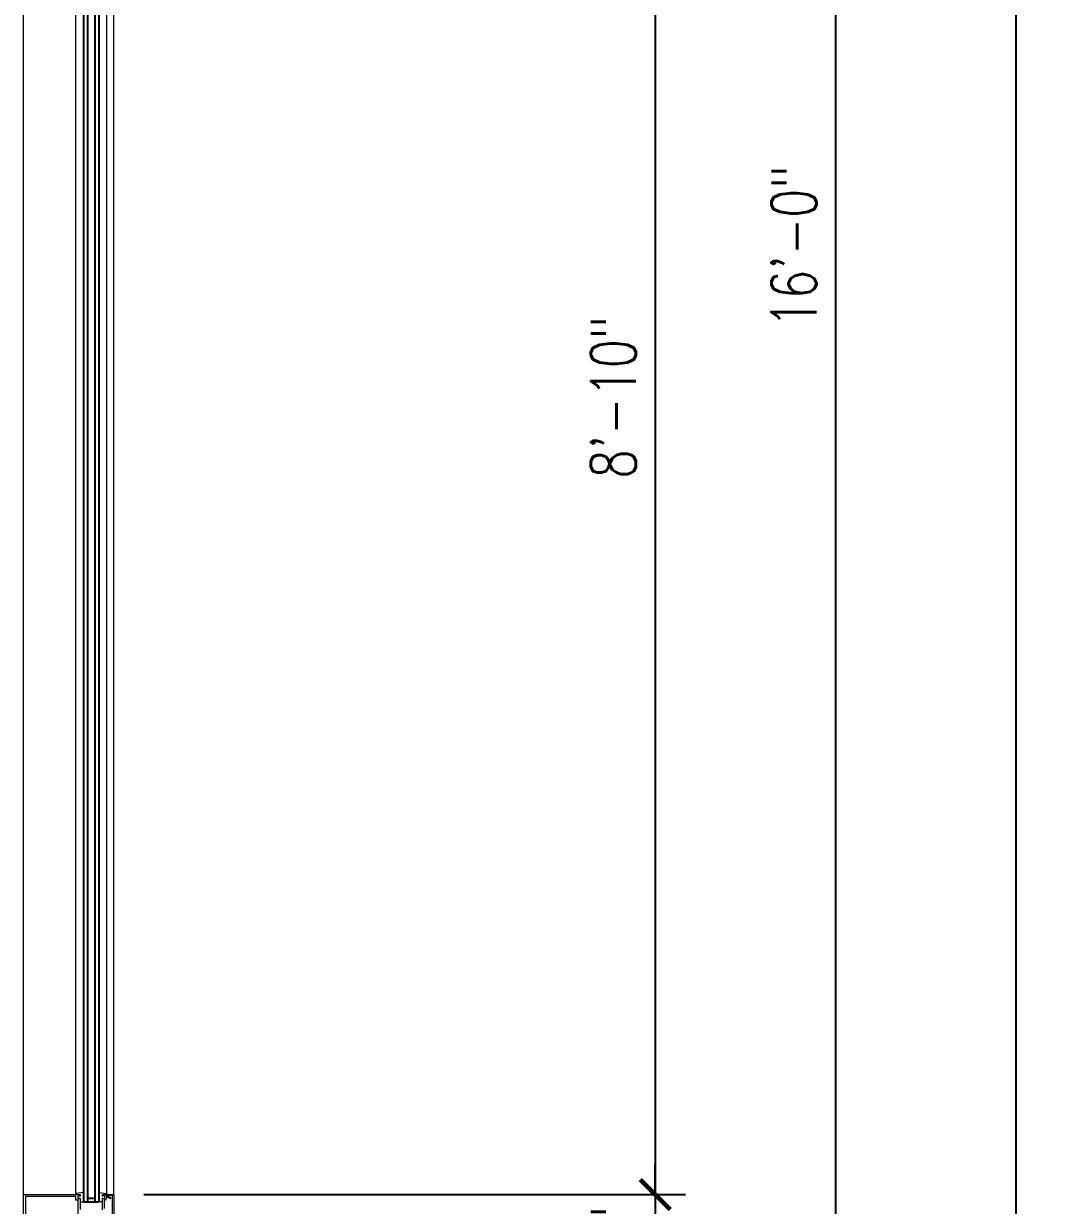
# Model space of a CAD drawing. Header units: inches. Extents: x 3850 to 5846, y -3 to 909.
# Drawn here: x 4372.1 to 4440.1, y 89.3 to 167.8 of the extents above; entities that cross this region are included whole.
import ezdxf

# ---------------------------------------------------------------- set-up
doc = ezdxf.new("R2010")
doc.units = ezdxf.units.IN
doc.header["$LTSCALE"] = 0.5
doc.header["$MEASUREMENT"] = 0
doc.layers.get('0').update_dxf_attribs({"lineweight": 18})
doc.layers.get('Defpoints').update_dxf_attribs({"color": 140, "lineweight": 18})
for name, color, linetype, lineweight in [('A-Anno-Dims', 211, 'Continuous', 18), ('A-Detl-Fine', 90, 'Continuous', 18), ('A-Detl-Medm', 31, 'Continuous', 25), ('A-Detl-Thin', 150, 'Continuous', 18), ('A-Detl-Wide', 213, 'Continuous', 50)]:
    doc.layers.add(name, color=color, linetype=linetype, lineweight=lineweight)
doc.styles.add('Arch-Dim', font='romans.shx', dxfattribs={"width": 0.75})
doc.dimstyles.new('Aec-Arch-I-96', dxfattribs={"dimscale": 96, "dimtxt": 0.09375, "dimasz": 0.0625, "dimexe": 0.0625, "dimexo": 0.0625, "dimgap": 0.03125, "dimtad": 1, "dimdec": 4, "dimzin": 3, "dimdsep": 46, "dimlunit": 4, "dimtxsty": 'Arch-Dim', "dimblk": 'ARCHTICK', "dimcen": 0.09375, "dimazin": 2, "dimtfac": 0.75, "dimtdec": 4, "dimtix": 1, "dimtmove": 2, "dimatfit": 2, "dimfxl": 1, "dimtolj": 1, "dimtzin": 0, "dimarcsym": 0})

# ---------------------------------------------------------------- blocks, each defined once
blk = doc.blocks.new('_ArchTick')
at = {"color": 0, "linetype": 'ByBlock', "const_width": 0.15}
blk.add_lwpolyline([(-0.5, -0.5), (0.5, 0.5)], dxfattribs=at)
blk = doc.blocks.new('*D109')
at = {"layer": 'A-Anno-Dims', "color": 0, "lineweight": -2, "transparency": 16777216}
for p, q in [((4380.12, 249.002), (4428.12, 249.002)), ((4426.12, 57), (4426.12, 249.002)), ((4380.12, 57), (4428.12, 57))]:
    blk.add_line(p, q, dxfattribs=at)
at = {"layer": 'Defpoints', "color": 0, "transparency": 16777216}
for p in [(4378.12, 249.002), (4426.12, 249.002), (4378.12, 57)]:
    blk.add_point(p, dxfattribs=at)
at = {"layer": 'A-Anno-Dims', "color": 0, "lineweight": -2, "transparency": 16777216, "xscale": 2, "yscale": 2, "zscale": 2}
for p, rotation in [((4426.12, 249.002), 90), ((4426.12, 57), 270)]:
    blk.add_blockref('_ArchTick', p, dxfattribs=dict(at, rotation=rotation))
at = {"layer": 'A-Anno-Dims', "color": 0, "transparency": 16777216, "insert": (4423.335, 153.001), "char_height": 3, "attachment_point": 5, "rotation": 90, "style": 'Arch-Dim'}
blk.add_mtext('\\A1;16\'-0"', dxfattribs=at)
blk = doc.blocks.new('*D114')
at = {"layer": 'A-Anno-Dims', "color": 0, "lineweight": -2, "transparency": 16777216}
for p, q in [((4380.12, 810.25), (4440.12, 810.25)), ((4438.12, 57), (4438.12, 810.25)), ((4380.12, 57), (4440.12, 57))]:
    blk.add_line(p, q, dxfattribs=at)
at = {"layer": 'Defpoints', "color": 0, "transparency": 16777216}
for p in [(4378.12, 810.25), (4438.12, 810.25), (4378.12, 57)]:
    blk.add_point(p, dxfattribs=at)
at = {"layer": 'A-Anno-Dims', "color": 0, "lineweight": -2, "transparency": 16777216, "xscale": 2, "yscale": 2, "zscale": 2}
for p, rotation in [((4438.12, 810.25), 90), ((4438.12, 57), 270)]:
    blk.add_blockref('_ArchTick', p, dxfattribs=dict(at, rotation=rotation))
at = {"layer": 'A-Anno-Dims', "color": 0, "transparency": 16777216, "insert": (4434.495, 433.625), "char_height": 3, "attachment_point": 5, "rotation": 90, "style": 'Arch-Dim'}
blk.add_mtext('\\A1;62\'-9{\\H0.750000x;\\S1/4;}"', dxfattribs=at)
blk = doc.blocks.new('*D147')
at = {"layer": 'A-Detl-Wide', "color": 0, "lineweight": -2, "transparency": 16777216}
for p, q in [((4380.12, 195.999), (4416.12, 195.999)), ((4414.12, 195.999), (4414.12, 90)), ((4380.12, 90), (4416.12, 90))]:
    blk.add_line(p, q, dxfattribs=at)
at = {"layer": 'Defpoints', "color": 0, "transparency": 16777216}
for p in [(4378.12, 195.999), (4378.12, 90), (4414.12, 90)]:
    blk.add_point(p, dxfattribs=at)
at = {"layer": 'A-Detl-Wide', "color": 0, "lineweight": -2, "transparency": 16777216, "xscale": 2, "yscale": 2, "zscale": 2}
for p, rotation in [((4414.12, 195.999), 90), ((4414.12, 90), 270)]:
    blk.add_blockref('_ArchTick', p, dxfattribs=dict(at, rotation=rotation))
at = {"layer": 'A-Detl-Wide', "color": 0, "transparency": 16777216, "insert": (4411.334, 143), "char_height": 3, "attachment_point": 5, "rotation": 90, "style": 'Arch-Dim'}
blk.add_mtext('\\A1;8\'-10"', dxfattribs=at)
blk = doc.blocks.new('*D148')
at = {"layer": 'A-Detl-Wide', "color": 0, "lineweight": -2, "transparency": 16777216}
for p, q in [((4414.12, 90), (4414.12, 92)), ((4380.12, 90), (4416.12, 90)), ((4414.12, 90), (4414.12, 85)), ((4380.12, 85), (4416.12, 85)), ((4414.12, 85), (4414.12, 83))]:
    blk.add_line(p, q, dxfattribs=at)
at = {"layer": 'Defpoints', "color": 0, "transparency": 16777216}
for p in [(4378.12, 90), (4378.12, 85), (4414.12, 85)]:
    blk.add_point(p, dxfattribs=at)
at = {"layer": 'A-Detl-Wide', "color": 0, "lineweight": -2, "transparency": 16777216, "xscale": 2, "yscale": 2, "zscale": 2}
for p, rotation in [((4414.12, 90), 270), ((4414.12, 85), 90)]:
    blk.add_blockref('_ArchTick', p, dxfattribs=dict(at, rotation=rotation))
at = {"layer": 'A-Detl-Wide', "color": 0, "transparency": 16777216, "insert": (4411.334, 87.5), "char_height": 3, "attachment_point": 5, "rotation": 90, "style": 'Arch-Dim'}
blk.add_mtext('\\A1;5"', dxfattribs=at)

msp = doc.modelspace()

# ---------------------------------------------------------------- linework, layer by layer
at = {"layer": 'A-Detl-Fine'}
for p, q in [((4375.58009, 90.06068), (4375.58005, 195.99928)), ((4377.6596, 90.06068), (4377.65956, 195.99928)), ((4375.87009, 89.52068), (4376.12009, 89.52068)), ((4377.3696, 89.52068), (4377.1196, 89.52068))]:
    msp.add_line(p, q, dxfattribs=at)
for points in [[(4376.12009, 90.13722), (4375.58009, 90.06068), (4375.58009, 90.00068), (4375.69572, 90.00068)], [(4377.1196, 90.13722), (4377.6596, 90.06068), (4377.6596, 90.00068), (4377.54397, 90.00068)]]:
    msp.add_lwpolyline(points, dxfattribs=at)
at = {"layer": 'A-Detl-Medm', "linetype": 'Continuous'}
for p, q in [((4376.11985, 89.5003), (4376.1198, 196.4879)), ((4376.3698, 196.4879), (4376.36985, 89.5003)), ((4376.86985, 89.5003), (4376.8698, 196.4879)), ((4377.1198, 196.4879), (4377.11985, 89.5003)), ((4376.36985, 89.7503), (4376.86985, 89.7503)), ((4376.36985, 89.5003), (4376.11985, 89.5003)), ((4376.86985, 89.5003), (4376.36985, 89.5003)), ((4377.11985, 89.5003), (4376.86985, 89.5003))]:
    msp.add_line(p, q, dxfattribs=at)
at = {"layer": 'A-Detl-Thin'}
for p, q in [((4372.11985, 90.0003), (4372.11972, 195.99928)), ((4378.11985, 90.0003), (4378.1198, 195.99928))]:
    msp.add_line(p, q, dxfattribs=at)
for points in [[(4372.11985, 85.0003), (4372.11985, 90.0003), (4375.84985, 90.0003, -0.41421356), (4375.86985, 89.9803), (4375.86985, 89.8983, -0.6693765), (4375.84421, 89.88772, 0.19977293), (4375.78036, 89.9143), (4375.76985, 89.9143, 0.41421356), (4375.71985, 89.8643), (4375.71985, 89.7763, 0.41421356), (4375.76985, 89.7263), (4375.78036, 89.7263, 0.19977293), (4375.84421, 89.75287, -0.6693765), (4375.86985, 89.7423), (4375.86985, 89.3903), (4375.85485, 89.3753), (4375.86985, 89.3603), (4375.86985, 89.0133, 0.41421356)], [(4377.36985, 88.9753), (4377.36985, 89.7423, -0.6693765), (4377.39549, 89.75287, 0.19977293), (4377.45934, 89.7263), (4377.46985, 89.7263, 0.41421356), (4377.51985, 89.7763), (4377.51985, 89.8643, 0.41421356), (4377.46985, 89.9143), (4377.45934, 89.9143, 0.19977293), (4377.39549, 89.88772, -0.6693765), (4377.36985, 89.8983), (4377.36985, 89.9803, -0.41421356), (4377.38985, 90.0003), (4377.57585, 90.0003, -0.41421356), (4377.60585, 89.9703), (4377.60585, 89.9303, 0.84909046), (4377.70322, 89.9143), (4377.88585, 89.80885, -1), (4377.84585, 89.73957), (4377.74067, 89.8003), (4377.60585, 89.8003), (4377.60585, 89.6863, -0.41421356), (4377.54585, 89.6263), (4377.46985, 89.6263), (4377.46985, 89.0753)]]:
    msp.add_lwpolyline(points, format="xyb", dxfattribs=at)
for points in [[(4375.61485, 89.6203, -0.41421356), (4375.59485, 89.6403), (4375.59485, 89.8453, 0.41421356), (4375.56485, 89.8753), (4372.24485, 89.8753), (4372.24485, 85.1253), (4375.56485, 85.1253, 0.41421356), (4375.59485, 85.1553), (4375.59485, 85.3603, -0.41421356), (4375.61485, 85.3803), (4375.74485, 85.3803), (4375.74485, 89.6203)], [(4377.69585, 85.0623), (4378.01985, 85.0623), (4378.01985, 89.9383), (4377.69585, 89.9383), (4377.69585, 89.9203, -1), (4377.61585, 89.9203), (4377.61585, 89.9403, -0.41421356), (4377.67585, 90.0003), (4378.11985, 90.0003), (4378.11985, 85.0003), (4377.67585, 85.0003, -0.41421356), (4377.61585, 85.0603), (4377.61585, 85.0803, -1), (4377.69585, 85.0803)]]:
    msp.add_lwpolyline(points, format="xyb", close=True, dxfattribs=at)

# ---------------------------------------------------------------- dimensions: what is measured, and where the dimension line sits
at = {"layer": 'A-Anno-Dims'}
for base, p1, p2, picture, middle in [((4438.12047, 810.24998), (4378.11991, 57.00008), (4378.11991, 810.24998), '*D114', (4434.49547, 433.62503)), ((4426.12025, 249.00238), (4378.11991, 56.99998), (4378.11991, 249.00238), '*D109', (4423.33453, 153.00118))]:
    dim = msp.add_linear_dim(base=base, p1=p1, p2=p2, angle=90, dimstyle='Aec-Arch-I-96', override={"dimscale": 32}, dxfattribs=at)
    dim.commit()
    dim.dimension.update_dxf_attribs({"geometry": picture, "text_midpoint": middle})
at = {"layer": 'A-Detl-Wide'}
for base, p1, p2, picture, middle in [((4414.12002, 90.0003), (4378.1198, 195.99928), (4378.11985, 90.0003), '*D147', (4411.33431, 142.99979)), ((4414.12002, 85.0003), (4378.11985, 90.0003), (4378.11985, 85.0003), '*D148', (4411.33431, 87.5003))]:
    dim = msp.add_linear_dim(base=base, p1=p1, p2=p2, angle=90, dimstyle='Aec-Arch-I-96', override={"dimscale": 32}, dxfattribs=at)
    dim.commit()
    dim.dimension.update_dxf_attribs({"geometry": picture, "text_midpoint": middle})

doc.saveas('drawing.dxf')
